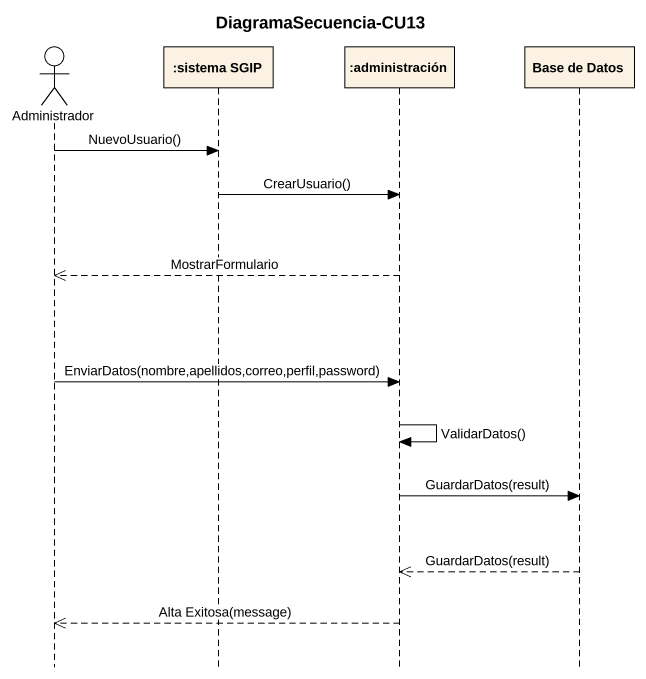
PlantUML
@startuml
title DiagramaSecuencia-CU13
hide footbox
actor Administrador
participant ":sistema SGIP" as sistema_SGIP
participant ":administración" as administración
participant "Base de Datos" as Base_de_Datos

Administrador -> sistema_SGIP : NuevoUsuario()
sistema_SGIP -> administración : CrearUsuario()
administración -->> Administrador : MostrarFormulario
Administrador -> administración : EnviarDatos(nombre,apellidos,correo,perfil,password)
administración -> administración : ValidarDatos()
administración -> Base_de_Datos : GuardarDatos(result)
Base_de_Datos -->> administración : GuardarDatos(result)
administración -->> Administrador : Alta Exitosa(message)
@enduml
